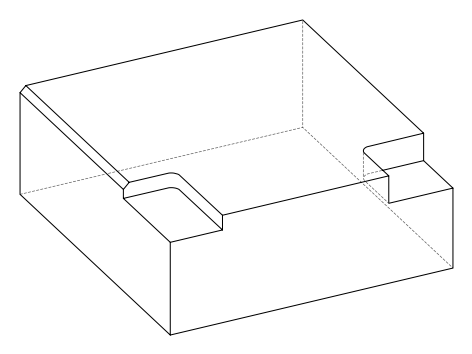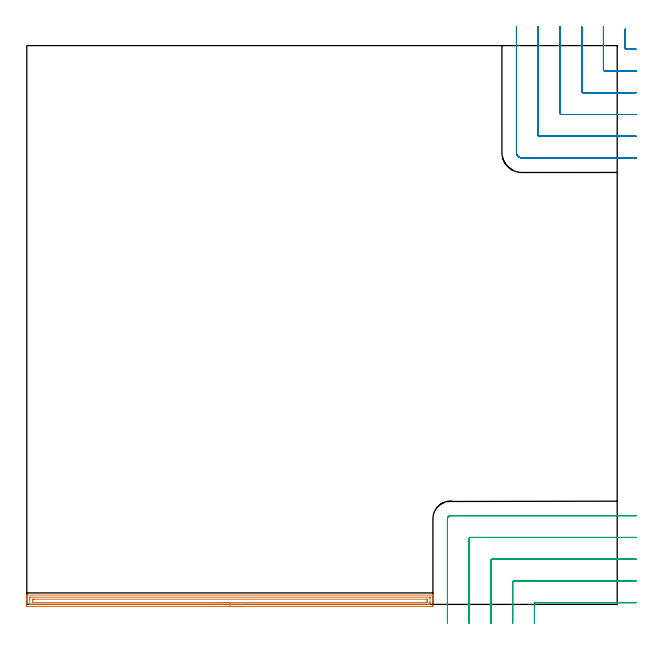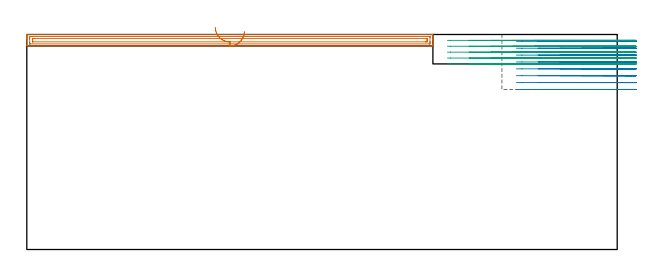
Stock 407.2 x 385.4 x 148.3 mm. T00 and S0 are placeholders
(PLAN: 3 operations, 1 tool changes, 25.3 min)
(1 AREA_MILL | FG_CHAMFER_SURFACE | UGT0205_001 | 6.94 min | 8896 mm3)
(2 MILL_CORNER_NOTCH_RECTANGULAR | CORNER_NOTCH_RECTANGULAR | UGT0201_094 | Follow Part, ap 5, ae 75% | 10.54 min | 262109 mm3)
(3 MILL_CORNER_NOTCH_RECTANGULAR_1 | CORNER_NOTCH_RECTANGULAR_1 | UGT0201_094 | Follow Part, ap 5, ae 75% | 7.86 min | 182914 mm3)
(TOOL UGT0205_001 | Chamfer Mill 20 x 3 x 45 deg. | D20 FL50 Z2)
(TOOL UGT0201_094 | End mill 20 mm | D20 FL38 Z4)
(OP 1 AREA_MILL)
G17 G21 G94 G90
T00 M6
G54
G17 G0 G90 X150.05 Y-1.5 S1061 M3
G43 Z158.3 H0
Z150.4
G94 G1 X150.012 Z149.528 F250.
X149.898 Z148.663
X149.709 Z147.812
X149.447 Z146.98
X149.113 Z146.174
X148.71 Z145.4
X148.242 Z144.664
X147.71 Z143.972
X147.121 Z143.329
X146.478 Z142.739
X145.786 Z142.208
X145.05 Z141.74
X144.276 Z141.337
X143.47 Z141.003
X142.638 Z140.741
X141.786 Z140.552
X140.922 Z140.438
X140.05 Z140.4
X0.624
X0.191 Y-1.496 Z140.402
X0.01 Y-1.492 Z140.406
X0. Y-1.07 Z140.827
Y3.33 Z145.224
Y3.862 Z145.759
Y4.21 Z146.106
Y4.742 Z146.638
Y5.09 Z146.985
Y5.786 Z147.686
Y6.06 Z147.959
X0.001 Y6.404 Z148.294
X0.177 Y6.4 Z148.3
X279.923
X280.099 Y6.404 Z148.294
X280.1 Y6.059 Z147.959
Y5.786 Z147.686
Y5.09 Z146.985
Y3.862 Z145.759
Y3.33 Z145.224
Y2.716 Z144.611
Y-0.804 Z141.093
X280.097 Y-1.07 Z140.827
X280.09 Y-1.492 Z140.406
X279.909 Y-1.496 Z140.402
X279.476 Y-1.5 Z140.4
X140.05
Y-0.086 Z141.814
X2.305 Y-0.085 Z141.815
X2.042 Y-0.08 Z141.82
X2.016 Y-0.079 Z141.821
X2.01 Y-0.063 Z141.837
X2.004 Y-0.03 Z141.87
X2.002 Y0.003 Z141.903
X2. Y0.215 Z142.115
Y0.69 Z142.59
Y3.33 Z145.23
Y3.734 Z145.634
X2.003 Y4.21 Z146.11
X2.008 Y4.606 Z146.506
X2.027 Y4.979 Z146.879
X2.411 Y4.984 Z146.884
X2.518 Y4.985 Z146.885
X277.795
X278.058 Y4.98 Z146.88
X278.084 Y4.979 Z146.879
X278.09 Y4.963 Z146.863
X278.096 Y4.929 Z146.829
X278.098 Y4.896 Z146.796
X278.1 Y4.685 Z146.585
Y4.21 Z146.11
Y1.57 Z143.47
Y1.165 Z143.065
X278.097 Y0.69 Z142.59
X278.092 Y0.293 Z142.193
X278.073 Y-0.079 Z141.821
X277.689 Y-0.084 Z141.816
X277.582 Y-0.085 Z141.815
X140.05 Y-0.086 Z141.814
Y1.328 Z143.228
X4.199 Y1.329 Z143.229
X4.117 Y1.33 Z143.23
X4.052 Y1.332 Z143.232
X4.017 Y1.335 Z143.235
X4.01 Y1.375 Z143.275
X4.004 Y1.57 Z143.47
X4.001 Y1.765 Z143.665
X4. Y2.45 Z144.35
Y2.645 Z144.545
X4.004 Y3.33 Z145.23
X4.008 Y3.518 Z145.418
X4.023 Y3.565 Z145.465
X4.077 Y3.567 Z145.467
X4.199 Y3.569 Z145.469
X4.847 Y3.571 Z145.471
X5.093
X275.901
X275.983 Y3.57 Z145.47
X276.048 Y3.568 Z145.468
X276.083 Y3.565 Z145.465
X276.09 Y3.525 Z145.425
X276.096 Y3.33 Z145.23
X276.099 Y3.135 Z145.035
X276.1 Y2.45 Z144.35
Y2.254 Z144.154
X276.096 Y1.57 Z143.47
X276.092 Y1.382 Z143.282
X276.077 Y1.335 Z143.235
X276.023 Y1.333 Z143.233
X275.901 Y1.331 Z143.231
X275.253 Y1.328 Z143.228
X275.007
X140.05
X139.178 Z143.266
X138.314 Z143.38
X137.462 Z143.569
X136.63 Z143.831
X135.824 Z144.165
X135.05 Z144.568
X134.314 Z145.037
X133.622 Z145.568
X132.979 Z146.157
X132.39 Z146.801
X131.858 Z147.493
X131.39 Z148.228
X130.987 Z149.002
X130.653 Z149.808
X130.391 Z150.64
X130.202 Z151.492
X130.088 Z152.357
X130.05 Z153.228
G0 Z158.3
M5
M2
(OP 2 MILL_CORNER_NOTCH_RECTANGULAR)
G17 G21 G94 G90
T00 M6
G54
G17 G0 G90 X412.7 Y396.752 S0 M3
G43 Z158.3 H0
Z143.562
G94 G1 Y393.752 F250.
Y383.894 F500.
G3 X413.694 Y382.9 R1.
G1 X417.2
X420.2 F250.
G0 Z158.3
X397.7 Y398.4
Z143.562
G1 Y395.4
Y368.894 F500.
G3 X398.694 Y367.9 R1.
G1 X417.2
X420.2 F250.
G0 Z158.3
X382.7 Y398.4
Z143.562
G1 Y395.4
Y353.895 F500.
G3 X383.695 Y352.9 R1.
G1 X417.2
X420.2 F250.
G0 Z158.3
X367.7 Y398.4
Z143.562
G1 Y395.4
Y338.895 F500.
G3 X368.695 Y337.9 R1.
G1 X417.2
X420.2 F250.
G0 Z158.3
X352.7 Y398.4
Z143.562
G1 Y395.4
Y323.895 F500.
G3 X353.695 Y322.9 R1.
G1 X417.2
X420.2 F250.
G0 Z158.3
X337.7 Y398.4
Z143.562
G1 Y395.4
Y311.7 F500.
G3 X341.5 Y307.9 R3.8
G1 X417.2
X420.2 F250.
G0 Z158.3
X412.7 Y396.752
Z138.825
G1 Y393.752
Y383.894 F500.
G3 X413.694 Y382.9 R1.
G1 X417.2
X420.2 F250.
G0 Z158.3
X397.7 Y398.4
Z138.825
G1 Y395.4
Y368.894 F500.
G3 X398.694 Y367.9 R1.
G1 X417.2
X420.2 F250.
G0 Z158.3
X382.7 Y398.4
Z138.825
G1 Y395.4
Y353.895 F500.
G3 X383.695 Y352.9 R1.
G1 X417.2
X420.2 F250.
G0 Z158.3
X367.7 Y398.4
Z138.825
G1 Y395.4
Y338.895 F500.
G3 X368.695 Y337.9 R1.
G1 X417.2
X420.2 F250.
G0 Z158.3
X352.7 Y398.4
Z138.825
G1 Y395.4
Y323.895 F500.
G3 X353.695 Y322.9 R1.
G1 X417.2
X420.2 F250.
G0 Z158.3
X337.7 Y398.4
Z138.825
G1 Y395.4
Y311.7 F500.
G3 X341.5 Y307.9 R3.8
G1 X417.2
X420.2 F250.
G0 Z158.3
X412.7 Y396.752
Z134.087
G1 Y393.752
Y383.894 F500.
G3 X413.694 Y382.9 R1.
G1 X417.2
X420.2 F250.
G0 Z158.3
X397.7 Y398.4
Z134.087
G1 Y395.4
Y368.894 F500.
G3 X398.694 Y367.9 R1.
G1 X417.2
X420.2 F250.
G0 Z158.3
X382.7 Y398.4
Z134.087
G1 Y395.4
Y353.895 F500.
G3 X383.695 Y352.9 R1.
G1 X417.2
X420.2 F250.
G0 Z158.3
X367.7 Y398.4
Z134.087
G1 Y395.4
Y338.895 F500.
G3 X368.695 Y337.9 R1.
G1 X417.2
X420.2 F250.
G0 Z158.3
X352.7 Y398.4
Z134.087
G1 Y395.4
Y323.895 F500.
G3 X353.695 Y322.9 R1.
G1 X417.2
X420.2 F250.
G0 Z158.3
X337.7 Y398.4
Z134.087
G1 Y395.4
Y311.7 F500.
G3 X341.5 Y307.9 R3.8
G1 X417.2
X420.2 F250.
G0 Z158.3
X412.7 Y396.752
Z129.35
G1 Y393.752
Y383.894 F500.
G3 X413.694 Y382.9 R1.
G1 X417.2
X420.2 F250.
G0 Z158.3
X397.7 Y398.4
Z129.35
G1 Y395.4
Y368.894 F500.
G3 X398.694 Y367.9 R1.
G1 X417.2
X420.2 F250.
G0 Z158.3
X382.7 Y398.4
Z129.35
G1 Y395.4
Y353.895 F500.
G3 X383.695 Y352.9 R1.
G1 X417.2
X420.2 F250.
G0 Z158.3
X367.7 Y398.4
Z129.35
G1 Y395.4
Y338.895 F500.
G3 X368.695 Y337.9 R1.
G1 X417.2
X420.2 F250.
G0 Z158.3
X352.7 Y398.4
Z129.35
G1 Y395.4
Y323.895 F500.
G3 X353.695 Y322.9 R1.
G1 X417.2
X420.2 F250.
G0 Z158.3
X337.7 Y398.4
Z129.35
G1 Y395.4
Y311.7 F500.
G3 X341.5 Y307.9 R3.8
G1 X417.2
X420.2 F250.
G0 Z158.3
X412.7 Y396.752
Z124.612
G1 Y393.752
Y383.894 F500.
G3 X413.694 Y382.9 R1.
G1 X417.2
X420.2 F250.
G0 Z158.3
X397.7 Y398.4
Z124.612
G1 Y395.4
Y368.894 F500.
G3 X398.694 Y367.9 R1.
G1 X417.2
X420.2 F250.
G0 Z158.3
X382.7 Y398.4
Z124.612
G1 Y395.4
Y353.895 F500.
G3 X383.695 Y352.9 R1.
G1 X417.2
X420.2 F250.
G0 Z158.3
X367.7 Y398.4
Z124.612
G1 Y395.4
Y338.895 F500.
G3 X368.695 Y337.9 R1.
G1 X417.2
X420.2 F250.
G0 Z158.3
X352.7 Y398.4
Z124.612
G1 Y395.4
Y323.895 F500.
G3 X353.695 Y322.9 R1.
G1 X417.2
X420.2 F250.
G0 Z158.3
X337.7 Y398.4
Z124.612
G1 Y395.4
Y311.7 F500.
G3 X341.5 Y307.9 R3.8
G1 X417.2
X420.2 F250.
G0 Z158.3
X412.7 Y396.752
Z119.875
G1 Y393.752
Y383.894 F500.
G3 X413.694 Y382.9 R1.
G1 X417.2
X420.2 F250.
G0 Z158.3
X397.7 Y398.4
Z119.875
G1 Y395.4
Y368.894 F500.
G3 X398.694 Y367.9 R1.
G1 X417.2
X420.2 F250.
G0 Z158.3
X382.7 Y398.4
Z119.875
G1 Y395.4
Y353.895 F500.
G3 X383.695 Y352.9 R1.
G1 X417.2
X420.2 F250.
G0 Z158.3
X367.7 Y398.4
Z119.875
G1 Y395.4
Y338.895 F500.
G3 X368.695 Y337.9 R1.
G1 X417.2
X420.2 F250.
G0 Z158.3
X352.7 Y398.4
Z119.875
G1 Y395.4
Y323.895 F500.
G3 X353.695 Y322.9 R1.
G1 X417.2
X420.2 F250.
G0 Z158.3
X337.7 Y398.4
Z119.875
G1 Y395.4
Y311.7 F500.
G3 X341.5 Y307.9 R3.8
G1 X417.2
X420.2 F250.
G0 Z158.3
X412.7 Y396.752
Z115.137
G1 Y393.752
Y383.894 F500.
G3 X413.694 Y382.9 R1.
G1 X417.2
X420.2 F250.
G0 Z158.3
X397.7 Y398.4
Z115.137
G1 Y395.4
Y368.894 F500.
G3 X398.694 Y367.9 R1.
G1 X417.2
X420.2 F250.
G0 Z158.3
X382.7 Y398.4
Z115.137
G1 Y395.4
Y353.895 F500.
G3 X383.695 Y352.9 R1.
G1 X417.2
X420.2 F250.
G0 Z158.3
X367.7 Y398.4
Z115.137
G1 Y395.4
Y338.895 F500.
G3 X368.695 Y337.9 R1.
G1 X417.2
X420.2 F250.
G0 Z158.3
X352.7 Y398.4
Z115.137
G1 Y395.4
Y323.895 F500.
G3 X353.695 Y322.9 R1.
G1 X417.2
X420.2 F250.
G0 Z158.3
X337.7 Y398.4
Z115.137
G1 Y395.4
Y311.7 F500.
G3 X341.5 Y307.9 R3.8
G1 X417.2
X420.2 F250.
G0 Z158.3
X412.7 Y396.752
Z110.4
G1 Y393.752
Y383.894 F500.
G3 X413.694 Y382.9 R1.
G1 X417.2
X420.2 F250.
G0 Z158.3
X397.7 Y398.4
Z110.4
G1 Y395.4
Y368.894 F500.
G3 X398.694 Y367.9 R1.
G1 X417.2
X420.2 F250.
G0 Z158.3
X382.7 Y398.4
Z110.4
G1 Y395.4
Y353.895 F500.
G3 X383.695 Y352.9 R1.
G1 X417.2
X420.2 F250.
G0 Z158.3
X367.7 Y398.4
Z110.4
G1 Y395.4
Y338.895 F500.
G3 X368.695 Y337.9 R1.
G1 X417.2
X420.2 F250.
G0 Z158.3
X352.7 Y398.4
Z110.4
G1 Y395.4
Y323.895 F500.
G3 X353.695 Y322.9 R1.
G1 X417.2
X420.2 F250.
G0 Z158.3
X337.7 Y398.4
Z110.4
G1 Y395.4
Y311.7 F500.
G3 X341.5 Y307.9 R3.8
G1 X417.2
X420.2 F250.
G0 Z158.3
M5
M2
(OP 3 MILL_CORNER_NOTCH_RECTANGULAR_1)
G17 G21 G94 G90
T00 M6
G54
G17 G0 G90 X420.2 Y1.2 S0 M3
G43 Z158.3 H0
Z144.24
G94 G1 X417.2 F250.
X351.094 F500.
G3 X350.1 Y0.206 R1.
G1 Y-10.
Y-13. F250.
G0 Z158.3
X420.2 Y16.2
Z144.24
G1 X417.2
X336.094 F500.
G3 X335.1 Y15.206 R1.
G1 Y-10.
Y-13. F250.
G0 Z158.3
X420.2 Y31.2
Z144.24
G1 X417.2
X321.095 F500.
G3 X320.1 Y30.205 R1.
G1 Y-10.
Y-13. F250.
G0 Z158.3
X420.2 Y46.2
Z144.24
G1 X417.2
X306.095 F500.
G3 X305.1 Y45.205 R1.
G1 Y-10.
Y-13. F250.
G0 Z158.3
X420.2 Y61.2
Z144.24
G1 X417.2
X292.3 F500.
G3 X290.1 Y59. R2.2
G1 Y-10.
Y-13. F250.
G0 Z158.3
X420.2 Y1.2
Z140.18
G1 X417.2
X351.094 F500.
G3 X350.1 Y0.206 R1.
G1 Y-10.
Y-13. F250.
G0 Z158.3
X420.2 Y16.2
Z140.18
G1 X417.2
X336.094 F500.
G3 X335.1 Y15.206 R1.
G1 Y-10.
Y-13. F250.
G0 Z158.3
X420.2 Y31.2
Z140.18
G1 X417.2
X321.095 F500.
G3 X320.1 Y30.205 R1.
G1 Y-10.
Y-13. F250.
G0 Z158.3
X420.2 Y46.2
Z140.18
G1 X417.2
X306.095 F500.
G3 X305.1 Y45.205 R1.
G1 Y-10.
Y-13. F250.
G0 Z158.3
X420.2 Y61.2
Z140.18
G1 X417.2
X292.3 F500.
G3 X290.1 Y59. R2.2
G1 Y-10.
Y-13. F250.
G0 Z158.3
X420.2 Y1.2
Z136.12
G1 X417.2
X351.094 F500.
G3 X350.1 Y0.206 R1.
G1 Y-10.
Y-13. F250.
G0 Z158.3
X420.2 Y16.2
Z136.12
G1 X417.2
X336.094 F500.
G3 X335.1 Y15.206 R1.
G1 Y-10.
Y-13. F250.
G0 Z158.3
X420.2 Y31.2
Z136.12
G1 X417.2
X321.095 F500.
G3 X320.1 Y30.205 R1.
G1 Y-10.
Y-13. F250.
G0 Z158.3
X420.2 Y46.2
Z136.12
G1 X417.2
X306.095 F500.
G3 X305.1 Y45.205 R1.
G1 Y-10.
Y-13. F250.
G0 Z158.3
X420.2 Y61.2
Z136.12
G1 X417.2
X292.3 F500.
G3 X290.1 Y59. R2.2
G1 Y-10.
Y-13. F250.
G0 Z158.3
X420.2 Y1.2
Z132.06
G1 X417.2
X351.094 F500.
G3 X350.1 Y0.206 R1.
G1 Y-10.
Y-13. F250.
G0 Z158.3
X420.2 Y16.2
Z132.06
G1 X417.2
X336.094 F500.
G3 X335.1 Y15.206 R1.
G1 Y-10.
Y-13. F250.
G0 Z158.3
X420.2 Y31.2
Z132.06
G1 X417.2
X321.095 F500.
G3 X320.1 Y30.205 R1.
G1 Y-10.
Y-13. F250.
G0 Z158.3
X420.2 Y46.2
Z132.06
G1 X417.2
X306.095 F500.
G3 X305.1 Y45.205 R1.
G1 Y-10.
Y-13. F250.
G0 Z158.3
X420.2 Y61.2
Z132.06
G1 X417.2
X292.3 F500.
G3 X290.1 Y59. R2.2
G1 Y-10.
Y-13. F250.
G0 Z158.3
X420.2 Y1.2
Z128.
G1 X417.2
X351.094 F500.
G3 X350.1 Y0.206 R1.
G1 Y-10.
Y-13. F250.
G0 Z158.3
X420.2 Y16.2
Z128.
G1 X417.2
X336.094 F500.
G3 X335.1 Y15.206 R1.
G1 Y-10.
Y-13. F250.
G0 Z158.3
X420.2 Y31.2
Z128.
G1 X417.2
X321.095 F500.
G3 X320.1 Y30.205 R1.
G1 Y-10.
Y-13. F250.
G0 Z158.3
X420.2 Y46.2
Z128.
G1 X417.2
X306.095 F500.
G3 X305.1 Y45.205 R1.
G1 Y-10.
Y-13. F250.
G0 Z158.3
X420.2 Y61.2
Z128.
G1 X417.2
X292.3 F500.
G3 X290.1 Y59. R2.2
G1 Y-10.
Y-13. F250.
G0 Z158.3
M5
M2
